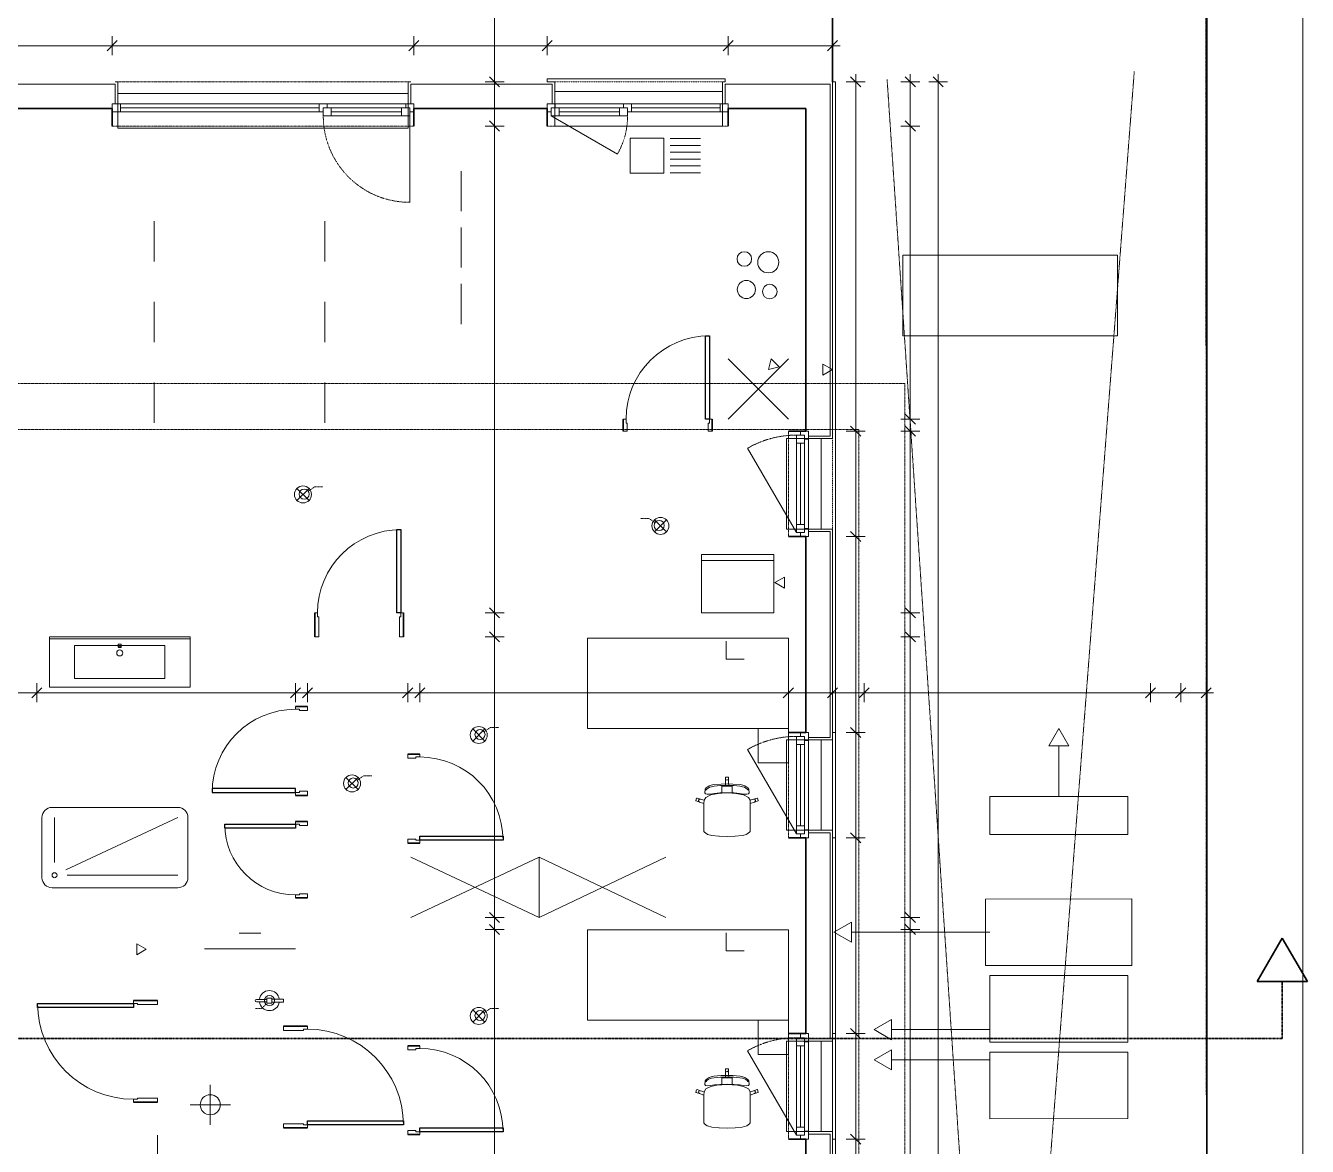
# Model space of a CAD drawing. Header units: metres. Extents: x 217015 to 311256, y -798315 to -742080.
# Drawn here: x 278048 to 290806, y -781427 to -770267 of the extents above; entities that cross this region are included whole.
import ezdxf

# ---------------------------------------------------------------- set-up
doc = ezdxf.new("R2010")
doc.units = ezdxf.units.M
for name, pattern in [('Achse', [0.5, 0.25, -0.25]), ('Axe', [0.5, 0.25, -0.25]), ('pointillés', [0.5, 0.25, -0.25]), ('Points tirets', [0.5, 0.25, -0.25]), ('Tirets', [0.5, 0.25, -0.25]), ('Tirets moyens', [0.8, 0.4, -0.4])]:
    doc.linetypes.add(name, pattern=pattern)
for name, color, linetype in [('0._0. Rez-de-chaussée_1_Ecriture + Annotation', 7, 'Continuous'), ('0._0. Rez-de-chaussée_1_Equip _ incendie', 7, 'Continuous'), ('0._0. Rez-de-chaussée_1_Equip _ mobilier', 7, 'Continuous'), ('0._0. Rez-de-chaussée_1_Equip _ égouttage', 7, 'Continuous'), ('0._0. Rez-de-chaussée_1_Etiquettes', 7, 'Continuous'), ('0._0. Rez-de-chaussée_1_Fenêtres Archicad', 7, 'Continuous'), ('0._0. Rez-de-chaussée_1_Lignes', 7, 'Continuous'), ('0._0. Rez-de-chaussée_1_Ponts et chaussées', 7, 'Continuous'), ('0._0. Rez-de-chaussée_1_Zones', 7, 'Continuous'), ('cotations', 7, 'Continuous'), ('mur porteur', 7, 'Continuous'), ('portes', 7, 'Continuous')]:
    doc.layers.add(name, color=color, linetype=linetype)

msp = doc.modelspace()

# ---------------------------------------------------------------- linework, layer by layer
at = {"layer": '0._0. Rez-de-chaussée_1_Ecriture + Annotation', "color": 251, "linetype": 'Continuous', "lineweight": 18}
for p, q in [((288915, -772552), (286779, -772553)), ((286779, -772553), (286780, -773356)), ((288915, -773355), (288915, -772552)), ((286780, -773356), (288915, -773355))]:
    msp.add_line(p, q, dxfattribs=at)
at = {"layer": '0._0. Rez-de-chaussée_1_Equip _ incendie', "color": 251, "linetype": 'Continuous', "lineweight": 18}
for p, q in [((280449, -779964), (280346, -779964)), ((280346, -779988), (280449, -779988)), ((280499, -779951), (280449, -779951)), ((280449, -779951), (280449, -780001)), ((280499, -780001), (280499, -779951)), ((280614, -779961), (280499, -779961)), ((280499, -779961), (280499, -779991)), ((280499, -779991), (280614, -779991)), ((280614, -779991), (280614, -779961)), ((280449, -780001), (280499, -780001))]:
    msp.add_line(p, q, dxfattribs=at)
for centre, radius, start, end in [((280346, -779976), 12, 90, 270), ((280474, -779976), 100, 8.6269, 173.1079), ((280474, -779976), 100, 186.8921, 351.3731)]:
    msp.add_arc(centre, radius, start, end, dxfattribs=at)
at = {"layer": '0._0. Rez-de-chaussée_1_Equip _ mobilier', "color": 253, "linetype": 'Continuous', "lineweight": 13}
for p, q in [((284065, -771387), (284400, -771387)), ((284065, -771737), (284065, -771387)), ((284400, -771387), (284400, -771737)), ((284465, -771392), (284765, -771392)), ((284465, -771460), (284765, -771460)), ((284465, -771528), (284765, -771528)), ((284465, -771596), (284765, -771596)), ((284465, -771664), (284765, -771664)), ((282384, -772115), (282384, -771715)), ((284400, -771737), (284065, -771737)), ((284465, -771732), (284765, -771732)), ((279328, -772616), (279328, -772216)), ((281028, -772616), (281028, -772216)), ((282384, -772677), (282384, -772277)), ((282384, -773239), (282384, -772839)), ((279328, -773419), (279328, -773019)), ((281028, -773419), (281028, -773019)), ((285640, -773585), (285040, -774185)), ((285640, -774185), (285040, -773585)), ((279328, -774221), (279328, -773821)), ((281028, -774221), (281028, -773821)), ((285497, -775535), (284777, -775535)), ((284777, -775535), (284777, -776115)), ((285497, -775593), (284777, -775593)), ((284777, -775593), (284777, -776115)), ((285497, -776115), (285497, -775535)), ((285497, -776115), (285497, -775593)), ((284777, -776115), (285497, -776115)), ((284777, -776115), (285497, -776115)), ((279685, -776355), (278285, -776355)), ((278285, -776855), (278285, -776355)), ((279685, -776375), (278285, -776375)), ((279685, -776855), (279685, -776355)), ((283640, -777266), (283640, -776366)), ((283640, -776366), (285640, -776366)), ((285020, -776396), (285020, -776576)), ((285640, -776366), (285640, -777266)), ((278535, -776770), (278535, -776440)), ((278535, -776440), (279435, -776440)), ((278971, -776425), (278971, -776440)), ((278998, -776425), (278971, -776425)), ((278998, -776440), (278998, -776425)), ((279435, -776440), (279435, -776770)), ((285200, -776576), (285020, -776576)), ((279435, -776770), (278535, -776770)), ((279685, -776855), (278285, -776855)), ((285640, -777266), (283640, -777266)), ((285340, -777609), (285340, -777266)), ((285340, -777266), (285640, -777266)), ((285640, -777266), (285640, -777609)), ((285640, -777609), (285340, -777609)), ((284899, -777825), (284972, -777819)), ((284972, -777819), (285030, -777816)), ((285013, -777841), (285015, -777791)), ((285015, -777755), (285018, -777752)), ((285015, -777791), (285015, -777755)), ((285015, -777791), (285016, -777786)), ((285016, -777786), (285019, -777781)), ((285018, -777752), (285030, -777752)), ((285019, -777781), (285024, -777778)), ((285024, -777778), (285030, -777776)), ((285042, -777752), (285030, -777752)), ((285035, -777778), (285030, -777776)), ((285087, -777819), (285030, -777816)), ((285040, -777781), (285035, -777778)), ((285044, -777786), (285040, -777781)), ((285045, -777755), (285042, -777752)), ((285045, -777791), (285044, -777786)), ((285045, -777791), (285045, -777755)), ((285047, -777841), (285045, -777791)), ((285160, -777825), (285087, -777819)), ((284801, -777980), (284818, -777952)), ((284808, -777907), (284812, -777871)), ((284815, -777918), (284808, -777907)), ((284815, -777881), (284811, -777884)), ((284812, -777871), (284822, -777858)), ((284821, -777876), (284815, -777881)), ((284832, -777921), (284815, -777918)), ((284818, -777952), (284868, -777928)), ((284830, -777870), (284821, -777876)), ((284822, -777858), (284853, -777838)), ((284842, -777860), (284830, -777870)), ((284861, -777919), (284832, -777921)), ((284855, -777852), (284842, -777860)), ((284853, -777838), (284873, -777830)), ((284875, -777846), (284855, -777852)), ((284906, -777913), (284861, -777919)), ((284868, -777928), (284942, -777912)), ((284873, -777830), (284899, -777825)), ((284901, -777841), (284875, -777846)), ((284931, -777837), (284901, -777841)), ((284957, -777908), (284906, -777913)), ((284964, -777835), (284931, -777837)), ((284942, -777912), (284979, -777910)), ((285030, -777906), (284957, -777908)), ((284997, -777833), (284964, -777835)), ((284979, -777871), (284979, -777841)), ((284979, -777841), (285013, -777841)), ((284979, -777910), (284979, -777871)), ((284979, -777910), (285030, -777907)), ((285030, -777833), (284997, -777833)), ((285013, -777841), (285030, -777841)), ((285030, -777833), (285062, -777833)), ((285047, -777841), (285030, -777841)), ((285030, -777906), (285102, -777908)), ((285080, -777910), (285030, -777907)), ((285080, -777841), (285047, -777841)), ((285062, -777833), (285096, -777835)), ((285080, -777871), (285080, -777841)), ((285080, -777910), (285080, -777871)), ((285117, -777912), (285080, -777910)), ((285096, -777835), (285128, -777837)), ((285102, -777908), (285153, -777913)), ((285192, -777928), (285117, -777912)), ((285128, -777837), (285158, -777841)), ((285153, -777913), (285198, -777919)), ((285158, -777841), (285184, -777846)), ((285186, -777830), (285160, -777825)), ((285184, -777846), (285205, -777852)), ((285206, -777838), (285186, -777830)), ((285242, -777952), (285192, -777928)), ((285198, -777919), (285227, -777921)), ((285205, -777852), (285218, -777860)), ((285237, -777858), (285206, -777838)), ((285218, -777860), (285229, -777870)), ((285227, -777921), (285244, -777918)), ((285229, -777870), (285238, -777876)), ((285248, -777871), (285237, -777858)), ((285238, -777876), (285245, -777881)), ((285259, -777980), (285242, -777952)), ((285244, -777918), (285251, -777907)), ((285245, -777881), (285248, -777884)), ((285251, -777907), (285248, -777871)), ((278311, -778052), (279564, -778052)), ((284720, -777983), (284727, -777961)), ((284722, -777987), (284720, -777983)), ((284757, -777999), (284722, -777987)), ((284727, -777961), (284731, -777959)), ((284731, -777959), (284766, -777970)), ((284747, -777980), (284750, -777975)), ((284747, -777986), (284747, -777980)), ((284748, -777991), (284747, -777986)), ((284752, -777996), (284748, -777991)), ((284750, -777975), (284755, -777971)), ((284757, -777999), (284752, -777996)), ((284755, -777971), (284761, -777969)), ((284800, -778014), (284757, -777999)), ((284761, -777969), (284766, -777970)), ((284766, -777970), (284801, -777980)), ((284800, -777980), (284801, -777980)), ((284801, -777980), (284800, -778014)), ((284800, -778223), (284800, -778014)), ((285293, -777970), (285259, -777980)), ((285259, -777980), (285259, -777980)), ((285259, -777980), (285259, -778014)), ((285259, -778014), (285302, -777999)), ((285259, -778223), (285259, -778014)), ((285328, -777959), (285293, -777970)), ((285299, -777969), (285293, -777970)), ((285305, -777971), (285299, -777969)), ((285302, -777999), (285338, -777987)), ((285302, -777999), (285308, -777996)), ((285309, -777975), (285305, -777971)), ((285308, -777996), (285311, -777991)), ((285312, -777980), (285309, -777975)), ((285311, -777991), (285313, -777986)), ((285313, -777986), (285312, -777980)), ((285332, -777961), (285328, -777959)), ((285340, -777983), (285332, -777961)), ((285338, -777987), (285340, -777983)), ((278211, -778752), (278211, -778152)), ((278336, -778602), (278336, -778152)), ((278450, -778675), (279564, -778152)), ((279664, -778152), (279664, -778752)), ((284800, -778259), (284800, -778223)), ((284800, -778291), (284800, -778259)), ((284805, -778299), (284800, -778291)), ((284832, -778320), (284805, -778299)), ((284834, -778321), (284832, -778320)), ((284880, -778332), (284834, -778321)), ((284949, -778339), (284880, -778332)), ((285111, -778339), (285180, -778332)), ((285180, -778332), (285226, -778321)), ((285226, -778321), (285228, -778320)), ((285228, -778320), (285254, -778299)), ((285254, -778299), (285259, -778291)), ((285259, -778259), (285259, -778223)), ((285259, -778291), (285259, -778259)), ((284950, -778339), (284949, -778339)), ((285030, -778342), (284950, -778339)), ((285030, -778342), (285110, -778339)), ((285110, -778339), (285111, -778339)), ((281881, -779147), (283160, -778547)), ((281881, -778547), (283160, -779147)), ((283160, -779147), (283160, -778547)), ((283160, -779147), (284420, -778547)), ((283160, -778547), (284420, -779147)), ((278461, -778727), (279564, -778727)), ((279564, -778852), (278311, -778852)), ((280282, -779305), (280173, -779305)), ((280391, -779305), (280282, -779305)), ((283640, -780170), (283640, -779270)), ((283640, -779270), (285640, -779270)), ((285020, -779300), (285020, -779480)), ((285640, -779270), (285640, -780170)), ((285200, -779480), (285020, -779480)), ((285640, -780170), (283640, -780170)), ((285340, -780512), (285340, -780170)), ((285340, -780170), (285640, -780170)), ((285640, -780170), (285640, -780512)), ((285640, -780512), (285340, -780512)), ((284822, -780761), (284853, -780741)), ((284855, -780756), (284842, -780763)), ((284853, -780741), (284873, -780734)), ((284875, -780749), (284855, -780756)), ((284873, -780734), (284899, -780729)), ((284901, -780744), (284875, -780749)), ((284899, -780729), (284972, -780722)), ((284931, -780741), (284901, -780744)), ((284964, -780738), (284931, -780741)), ((284997, -780737), (284964, -780738)), ((284972, -780722), (285030, -780720)), ((284979, -780775), (284979, -780745)), ((284979, -780745), (285013, -780745)), ((285030, -780736), (284997, -780737)), ((285013, -780745), (285015, -780695)), ((285013, -780745), (285030, -780745)), ((285015, -780658), (285018, -780655)), ((285015, -780695), (285015, -780658)), ((285015, -780695), (285016, -780689)), ((285016, -780689), (285019, -780684)), ((285018, -780655), (285030, -780655)), ((285019, -780684), (285024, -780681)), ((285024, -780681), (285030, -780680)), ((285042, -780655), (285030, -780655)), ((285035, -780681), (285030, -780680)), ((285087, -780722), (285030, -780720)), ((285030, -780736), (285062, -780737)), ((285047, -780745), (285030, -780745)), ((285040, -780684), (285035, -780681)), ((285044, -780689), (285040, -780684)), ((285045, -780658), (285042, -780655)), ((285045, -780695), (285044, -780689)), ((285045, -780695), (285045, -780658)), ((285047, -780745), (285045, -780695)), ((285080, -780745), (285047, -780745)), ((285062, -780737), (285096, -780738)), ((285080, -780775), (285080, -780745)), ((285160, -780729), (285087, -780722)), ((285096, -780738), (285128, -780741)), ((285128, -780741), (285158, -780744)), ((285158, -780744), (285184, -780749)), ((285186, -780734), (285160, -780729)), ((285184, -780749), (285205, -780756)), ((285206, -780741), (285186, -780734)), ((285205, -780756), (285218, -780763)), ((285237, -780761), (285206, -780741)), ((284720, -780887), (284727, -780864)), ((284727, -780864), (284731, -780862)), ((284731, -780862), (284766, -780873)), ((284747, -780883), (284750, -780878)), ((284747, -780889), (284747, -780883)), ((284750, -780878), (284755, -780874)), ((284755, -780874), (284761, -780873)), ((284761, -780873), (284766, -780873)), ((284766, -780873), (284801, -780883)), ((284800, -780883), (284801, -780883)), ((284801, -780883), (284800, -780918)), ((284801, -780883), (284818, -780855)), ((284808, -780810), (284812, -780774)), ((284815, -780822), (284808, -780810)), ((284815, -780785), (284811, -780787)), ((284812, -780774), (284822, -780761)), ((284821, -780780), (284815, -780785)), ((284832, -780825), (284815, -780822)), ((284818, -780855), (284868, -780832)), ((284830, -780773), (284821, -780780)), ((284842, -780763), (284830, -780773)), ((284861, -780822), (284832, -780825)), ((284906, -780816), (284861, -780822)), ((284868, -780832), (284942, -780816)), ((284957, -780812), (284906, -780816)), ((284942, -780816), (284979, -780813)), ((285030, -780809), (284957, -780812)), ((284979, -780813), (284979, -780775)), ((284979, -780813), (285030, -780810)), ((285030, -780809), (285102, -780812)), ((285080, -780813), (285030, -780810)), ((285080, -780813), (285080, -780775)), ((285117, -780816), (285080, -780813)), ((285102, -780812), (285153, -780816)), ((285192, -780832), (285117, -780816)), ((285153, -780816), (285198, -780822)), ((285242, -780855), (285192, -780832)), ((285198, -780822), (285227, -780825)), ((285218, -780763), (285229, -780773)), ((285227, -780825), (285244, -780822)), ((285229, -780773), (285238, -780780)), ((285248, -780774), (285237, -780761)), ((285238, -780780), (285245, -780785)), ((285259, -780883), (285242, -780855)), ((285244, -780822), (285251, -780810)), ((285245, -780785), (285248, -780787)), ((285251, -780810), (285248, -780774)), ((285293, -780873), (285259, -780883)), ((285259, -780883), (285259, -780883)), ((285259, -780883), (285259, -780918)), ((285328, -780862), (285293, -780873)), ((285299, -780873), (285293, -780873)), ((285305, -780874), (285299, -780873)), ((285309, -780878), (285305, -780874)), ((285312, -780883), (285309, -780878)), ((285313, -780889), (285312, -780883)), ((285332, -780864), (285328, -780862)), ((285340, -780887), (285332, -780864)), ((284722, -780891), (284720, -780887)), ((284757, -780902), (284722, -780891)), ((284748, -780894), (284747, -780889)), ((284752, -780899), (284748, -780894)), ((284757, -780902), (284752, -780899)), ((284800, -780918), (284757, -780902)), ((284800, -781127), (284800, -780918)), ((285259, -780918), (285302, -780902)), ((285259, -781127), (285259, -780918)), ((285302, -780902), (285338, -780891)), ((285302, -780902), (285308, -780899)), ((285308, -780899), (285311, -780894)), ((285311, -780894), (285313, -780889)), ((285338, -780891), (285340, -780887)), ((284800, -781163), (284800, -781127)), ((285259, -781163), (285259, -781127)), ((284800, -781194), (284800, -781163)), ((284805, -781202), (284800, -781194)), ((284832, -781224), (284805, -781202)), ((284834, -781224), (284832, -781224)), ((284880, -781235), (284834, -781224)), ((284949, -781242), (284880, -781235)), ((284950, -781242), (284949, -781242)), ((285030, -781245), (284950, -781242)), ((285030, -781245), (285110, -781242)), ((285110, -781242), (285111, -781242)), ((285111, -781242), (285180, -781235)), ((285180, -781235), (285226, -781224)), ((285226, -781224), (285228, -781224)), ((285228, -781224), (285254, -781202)), ((285254, -781202), (285259, -781194)), ((285259, -781194), (285259, -781163))]:
    msp.add_line(p, q, dxfattribs=at)
for centre, radius in [((285202, -772591), 72.5), ((285440, -772624), 105), ((285222, -772895), 90), ((285455, -772916), 72.5), ((278985, -776514), 30), ((278336, -778727), 25)]:
    msp.add_circle(centre, radius, dxfattribs=at)
for centre, radius, start, end in [((278985, -776440), 21.1, 212.771, 327.229), ((278985, -776440), 13.6, 180, 360), ((278311, -778152), 100, 90, 180), ((279564, -778152), 100, 360, 90), ((278311, -778752), 100, 180, 270), ((279564, -778752), 100, 270, 360)]:
    msp.add_arc(centre, radius, start, end, dxfattribs=at)
at = {"layer": '0._0. Rez-de-chaussée_1_Equip _ égouttage', "color": 7, "linetype": 'pointillés', "lineweight": 18}
msp.add_line((289806, -793778), (289783, -742080), dxfattribs=at)
msp.add_line((289806, -793778), (289783, -742080), dxfattribs=at)
msp.add_line((289806, -793778), (289783, -742080), dxfattribs=at)
at = {"layer": '0._0. Rez-de-chaussée_1_Equip _ égouttage', "color": 8, "linetype": 'Tirets', "lineweight": 18}
for p, q in [((286623, -770805), (287768, -787781)), ((287768, -787781), (289083, -770725))]:
    msp.add_line(p, q, dxfattribs=at)
at = {"layer": '0._0. Rez-de-chaussée_1_Equip _ égouttage', "color": 251, "linetype": 'Continuous', "lineweight": 18}
for p, q in [((285441, -773692), (285469, -773586)), ((285469, -773586), (285547, -773664)), ((285441, -773692), (285547, -773664)), ((285507, -775813), (285603, -775758)), ((285603, -775758), (285603, -775868)), ((285507, -775813), (285603, -775868))]:
    msp.add_line(p, q, dxfattribs=at)
at = {"layer": '0._0. Rez-de-chaussée_1_Equip _ égouttage', "color": 250, "linetype": 'Continuous', "lineweight": 18}
for p, q in [((285984, -773747), (285984, -773637)), ((286080, -773692), (285984, -773637)), ((286080, -773692), (285984, -773747)), ((279154, -779519), (279154, -779409)), ((279249, -779464), (279154, -779409)), ((279249, -779464), (279154, -779519))]:
    msp.add_line(p, q, dxfattribs=at)
at = {"layer": '0._0. Rez-de-chaussée_1_Equip _ égouttage', "color": 250, "linetype": 'pointillés', "lineweight": 18}
for p, q in [((261861, -773830), (286800, -773830)), ((286800, -773830), (286800, -785830)), ((262321, -774290), (286340, -774290)), ((262321, -774290), (286340, -774290)), ((286340, -774290), (286340, -785365)), ((286340, -774290), (286340, -785365))]:
    msp.add_line(p, q, dxfattribs=at)
at = {"layer": '0._0. Rez-de-chaussée_1_Etiquettes', "color": 253, "linetype": 'Achse', "lineweight": 13}
for p, q in [((280862, -774904), (280923, -774861)), ((280923, -774861), (281008, -774861)), ((284252, -775174), (284168, -775174)), ((284313, -775217), (284252, -775174)), ((282612, -777299), (282673, -777256)), ((282673, -777256), (282758, -777256)), ((281350, -777781), (281411, -777738)), ((281411, -777738), (281496, -777738)), ((280399, -780053), (280335, -780053)), ((280441, -780012), (280399, -780053)), ((282612, -780097), (282673, -780054)), ((282673, -780054), (282758, -780054))]:
    msp.add_line(p, q, dxfattribs=at)
at = {"layer": '0._0. Rez-de-chaussée_1_Etiquettes', "color": 7, "linetype": 'Continuous', "lineweight": 18}
for centre in [(280821, -774932), (284354, -775245), (282571, -777327), (281309, -777809), (280476, -779976), (282571, -780125)]:
    msp.add_circle(centre, 50, dxfattribs=at)
at = {"layer": '0._0. Rez-de-chaussée_1_Fenêtres Archicad', "color": 253, "linetype": 'Continuous', "lineweight": 13}
for p, q in [((283240, -770827), (283240, -770797)), ((283240, -770797), (285010, -770797)), ((285010, -770797), (285010, -770827)), ((283315, -770922), (284985, -770922)), ((283315, -771267), (283315, -770922)), ((284985, -770922), (284985, -771267)), ((286080, -770827), (286110, -770827)), ((286110, -770827), (286110, -785835)), ((281856, -770942), (278966, -770942)), ((278966, -770942), (278966, -771287)), ((278991, -771047), (280971, -771047)), ((281051, -771047), (281831, -771047)), ((281856, -771287), (281856, -770942)), ((284000, -771047), (283320, -771047)), ((284960, -771047), (284080, -771047)), ((280971, -771087), (278991, -771087)), ((280971, -771127), (278991, -771127)), ((281791, -771167), (281091, -771167)), ((281871, -771167), (281871, -772027)), ((283280, -771167), (283938, -771547)), ((283360, -771167), (283960, -771167)), ((284080, -771087), (284960, -771087)), ((284080, -771127), (284960, -771127)), ((278966, -771287), (281856, -771287)), ((284985, -771267), (283315, -771267)), ((285620, -775280), (285620, -774380)), ((285620, -774380), (285965, -774380)), ((285965, -774380), (285965, -775280)), ((285720, -775315), (285235, -774475)), ((285720, -774425), (285720, -775235)), ((285840, -775275), (285840, -774385)), ((285965, -775280), (285620, -775280)), ((286080, -777305), (286110, -777305)), ((286110, -777305), (286110, -778355)), ((285620, -778280), (285620, -777380)), ((285620, -777380), (285965, -777380)), ((285720, -777425), (285720, -778235)), ((285840, -778275), (285840, -777385)), ((285965, -777380), (285965, -778280)), ((285720, -778315), (285235, -777475)), ((285965, -778280), (285620, -778280)), ((286110, -778355), (286080, -778355)), ((286080, -780305), (286110, -780305)), ((286110, -780305), (286110, -781355)), ((285720, -781315), (285235, -780475)), ((285620, -781280), (285620, -780380)), ((285620, -780380), (285965, -780380)), ((285720, -780425), (285720, -781235)), ((285840, -781275), (285840, -780385)), ((285965, -780380), (285965, -781280)), ((285965, -781280), (285620, -781280)), ((286110, -781355), (286080, -781355))]:
    msp.add_line(p, q, dxfattribs=at)
at = {"layer": '0._0. Rez-de-chaussée_1_Fenêtres Archicad', "color": 8, "linetype": 'Continuous', "lineweight": 18}
for p, q in [((278941, -770827), (278966, -770827)), ((278966, -771047), (278966, -770827)), ((281881, -770827), (281856, -770827)), ((281856, -771047), (281856, -770827)), ((283290, -770827), (283240, -770827)), ((283290, -770827), (283315, -770827)), ((283315, -771047), (283315, -770827)), ((285010, -770827), (284985, -770827)), ((284985, -771047), (284985, -770827)), ((286080, -774355), (286080, -770827)), ((278911, -771047), (278991, -771047)), ((278911, -771047), (278911, -771092)), ((278911, -771047), (278911, -771092)), ((278941, -771047), (278911, -771047)), ((278941, -771047), (278911, -771047)), ((278991, -771047), (278991, -771127)), ((280971, -771127), (280971, -771047)), ((280971, -771047), (281011, -771047)), ((281011, -771047), (281051, -771047)), ((281051, -771047), (281051, -771087)), ((281831, -771087), (281831, -771047)), ((281831, -771047), (281911, -771047)), ((281881, -771047), (281911, -771047)), ((281881, -771047), (281911, -771047)), ((281911, -771047), (281911, -771092)), ((281911, -771047), (281911, -771092)), ((283320, -771047), (283240, -771047)), ((283240, -771047), (283240, -771092)), ((283240, -771047), (283240, -771092)), ((283290, -771047), (283240, -771047)), ((283290, -771047), (283240, -771047)), ((283320, -771087), (283320, -771047)), ((284040, -771047), (284000, -771047)), ((284000, -771047), (284000, -771087)), ((284080, -771047), (284040, -771047)), ((284080, -771127), (284080, -771047)), ((285040, -771047), (284960, -771047)), ((284960, -771047), (284960, -771127)), ((285010, -771047), (285040, -771047)), ((285010, -771047), (285040, -771047)), ((285040, -771047), (285040, -771092)), ((285040, -771047), (285040, -771092)), ((278991, -771127), (278911, -771127)), ((281011, -771127), (280971, -771127)), ((281051, -771087), (281011, -771087)), ((281011, -771087), (281011, -771127)), ((281011, -771087), (281091, -771087)), ((281011, -771167), (281011, -771087)), ((281091, -771167), (281011, -771167)), ((281091, -771087), (281091, -771167)), ((281091, -771087), (281791, -771087)), ((281791, -771127), (281091, -771127)), ((281791, -771167), (281091, -771167)), ((281791, -771167), (281791, -771087)), ((281791, -771087), (281871, -771087)), ((281871, -771167), (281791, -771167)), ((281871, -771087), (281831, -771087)), ((281871, -771127), (281871, -771087)), ((281871, -771087), (281871, -771167)), ((281911, -771127), (281871, -771127)), ((283240, -771127), (283280, -771127)), ((283280, -771127), (283280, -771087)), ((283280, -771087), (283320, -771087)), ((283360, -771087), (283280, -771087)), ((283280, -771087), (283280, -771167)), ((283280, -771167), (283360, -771167)), ((283360, -771167), (283360, -771087)), ((283960, -771087), (283360, -771087)), ((283360, -771127), (283960, -771127)), ((283360, -771167), (283960, -771167)), ((284040, -771087), (283960, -771087)), ((283960, -771087), (283960, -771167)), ((283960, -771167), (284040, -771167)), ((284000, -771087), (284040, -771087)), ((284040, -771087), (284040, -771127)), ((284040, -771167), (284040, -771087)), ((284040, -771127), (284080, -771127)), ((284960, -771127), (285040, -771127)), ((285720, -774345), (285720, -774425)), ((285800, -774345), (285720, -774345)), ((285760, -774305), (285760, -774345)), ((285760, -774345), (285800, -774345)), ((285800, -774345), (285800, -774385)), ((285800, -774425), (285800, -774345)), ((285840, -774305), (285815, -774305)), ((285840, -774305), (285815, -774305)), ((285840, -774385), (285840, -774305)), ((285840, -774355), (285840, -774305)), ((285840, -774355), (285840, -774305)), ((285840, -774380), (286080, -774380)), ((286080, -774355), (286080, -774380)), ((285720, -774425), (285800, -774425)), ((285720, -774425), (285720, -775235)), ((285760, -774425), (285760, -775235)), ((285800, -774385), (285840, -774385)), ((285800, -775235), (285800, -774425)), ((285800, -775235), (285720, -775235)), ((285720, -775235), (285720, -775315)), ((285800, -775315), (285800, -775235)), ((285720, -775315), (285800, -775315)), ((285800, -775315), (285760, -775315)), ((285760, -775315), (285760, -775355)), ((285840, -775275), (285800, -775275)), ((285800, -775275), (285800, -775315)), ((285840, -775355), (285815, -775355)), ((285840, -775355), (285815, -775355)), ((285840, -775355), (285840, -775275)), ((285840, -775280), (286080, -775280)), ((285840, -775305), (285840, -775355)), ((285840, -775305), (285840, -775355)), ((286080, -775305), (286080, -775280)), ((286080, -775305), (286080, -785835)), ((285760, -777305), (285760, -777345)), ((285840, -777305), (285815, -777305)), ((285840, -777305), (285815, -777305)), ((285840, -777385), (285840, -777305)), ((285840, -777355), (285840, -777305)), ((285840, -777355), (285840, -777305)), ((286080, -777355), (286080, -777305)), ((285720, -777345), (285720, -777425)), ((285800, -777345), (285720, -777345)), ((285720, -777425), (285800, -777425)), ((285720, -777425), (285720, -778235)), ((285760, -777345), (285800, -777345)), ((285760, -777425), (285760, -778235)), ((285800, -777345), (285800, -777385)), ((285800, -777425), (285800, -777345)), ((285800, -777385), (285840, -777385)), ((285800, -778235), (285800, -777425)), ((285840, -777380), (286080, -777380)), ((286080, -777355), (286080, -777380)), ((285800, -778235), (285720, -778235)), ((285720, -778235), (285720, -778315)), ((285720, -778315), (285800, -778315)), ((285800, -778315), (285760, -778315)), ((285760, -778315), (285760, -778355)), ((285800, -778315), (285800, -778235)), ((285840, -778275), (285800, -778275)), ((285800, -778275), (285800, -778315)), ((285840, -778355), (285840, -778275)), ((285840, -778280), (286080, -778280)), ((285840, -778305), (285840, -778355)), ((285840, -778305), (285840, -778355)), ((286080, -778305), (286080, -778280)), ((286080, -778305), (286080, -778355)), ((285840, -778355), (285815, -778355)), ((285840, -778355), (285815, -778355)), ((285720, -780345), (285720, -780425)), ((285800, -780345), (285720, -780345)), ((285760, -780305), (285760, -780345)), ((285760, -780345), (285800, -780345)), ((285800, -780345), (285800, -780385)), ((285800, -780425), (285800, -780345)), ((285840, -780305), (285815, -780305)), ((285840, -780305), (285815, -780305)), ((285840, -780385), (285840, -780305)), ((285840, -780355), (285840, -780305)), ((285840, -780355), (285840, -780305)), ((286080, -780355), (286080, -780305)), ((286080, -780355), (286080, -780380)), ((285720, -780425), (285800, -780425)), ((285720, -780425), (285720, -781235)), ((285760, -780425), (285760, -781235)), ((285800, -780385), (285840, -780385)), ((285800, -781235), (285800, -780425)), ((285840, -780380), (286080, -780380)), ((285800, -781235), (285720, -781235)), ((285720, -781235), (285720, -781315)), ((285800, -781315), (285800, -781235)), ((285720, -781315), (285800, -781315)), ((285800, -781315), (285760, -781315)), ((285760, -781315), (285760, -781355)), ((285840, -781275), (285800, -781275)), ((285800, -781275), (285800, -781315)), ((285840, -781355), (285815, -781355)), ((285840, -781355), (285815, -781355)), ((285840, -781355), (285840, -781275)), ((285840, -781280), (286080, -781280)), ((285840, -781305), (285840, -781355)), ((285840, -781305), (285840, -781355)), ((286080, -781305), (286080, -781280)), ((286080, -781305), (286080, -781355))]:
    msp.add_line(p, q, dxfattribs=at)
at = {"layer": '0._0. Rez-de-chaussée_1_Fenêtres Archicad', "color": 8, "linetype": 'Points tirets', "lineweight": 18}
for p, q in [((281856, -770827), (278966, -770827)), ((281911, -771267), (278911, -771267)), ((283240, -771267), (285040, -771267)), ((285640, -774305), (285640, -775355)), ((285640, -777305), (285640, -778355)), ((285640, -780305), (285640, -781355))]:
    msp.add_line(p, q, dxfattribs=at)
at = {"layer": '0._0. Rez-de-chaussée_1_Fenêtres Archicad', "color": 8, "linetype": 'Tirets moyens', "lineweight": 18}
for p, q in [((283315, -770827), (284985, -770827)), ((286080, -774380), (286080, -775280)), ((286080, -777380), (286080, -778280)), ((286080, -780380), (286080, -781280))]:
    msp.add_line(p, q, dxfattribs=at)
at = {"layer": '0._0. Rez-de-chaussée_1_Fenêtres Archicad', "color": 7, "linetype": 'Continuous', "lineweight": 35}
for p, q in [((278911, -771092), (278911, -771127)), ((278911, -771092), (278911, -771127)), ((278911, -771127), (278911, -771267)), ((281911, -771092), (281911, -771127)), ((281911, -771092), (281911, -771127)), ((281911, -771127), (281911, -771267)), ((283240, -771092), (283240, -771127)), ((283240, -771092), (283240, -771127)), ((283240, -771127), (283240, -771267)), ((285040, -771092), (285040, -771127)), ((285040, -771092), (285040, -771127)), ((285040, -771127), (285040, -771267)), ((285760, -774305), (285640, -774305)), ((285815, -774305), (285760, -774305)), ((285815, -774305), (285760, -774305)), ((285760, -775355), (285640, -775355)), ((285815, -775355), (285760, -775355)), ((285815, -775355), (285760, -775355)), ((285760, -777305), (285640, -777305)), ((285815, -777305), (285760, -777305)), ((285815, -777305), (285760, -777305)), ((285760, -778355), (285640, -778355)), ((285815, -778355), (285760, -778355)), ((285815, -778355), (285760, -778355)), ((285760, -780305), (285640, -780305)), ((285815, -780305), (285760, -780305)), ((285815, -780305), (285760, -780305)), ((285760, -781355), (285640, -781355)), ((285815, -781355), (285760, -781355)), ((285815, -781355), (285760, -781355))]:
    msp.add_line(p, q, dxfattribs=at)
at = {"layer": '0._0. Rez-de-chaussée_1_Fenêtres Archicad', "color": 253, "linetype": 'Points tirets', "lineweight": 13}
for centre, radius, start, end in [((281871, -771167), 860, 180, 270), ((283280, -771167), 760, 330, 360), ((285720, -775315), 970, 90, 120), ((285720, -778315), 970, 90, 120), ((285720, -781315), 970, 90, 120)]:
    msp.add_arc(centre, radius, start, end, dxfattribs=at)
at = {"layer": '0._0. Rez-de-chaussée_1_Lignes', "color": 7, "linetype": 'Continuous', "lineweight": 18}
for p, q in [((280869, -774876), (280749, -774996)), ((280749, -774876), (280869, -774996)), ((284307, -775189), (284426, -775309)), ((284426, -775189), (284307, -775309)), ((282619, -777271), (282499, -777391)), ((282499, -777271), (282619, -777391)), ((281357, -777754), (281237, -777873)), ((281237, -777754), (281357, -777873)), ((282619, -780069), (282499, -780189)), ((282499, -780069), (282619, -780189))]:
    msp.add_line(p, q, dxfattribs=at)
at = {"layer": '0._0. Rez-de-chaussée_1_Lignes', "color": 7, "linetype": 'Continuous', "lineweight": 35}
for p, q in [((290556, -779354), (290306, -779787)), ((290556, -779354), (290806, -779787)), ((290806, -779787), (290306, -779787))]:
    msp.add_line(p, q, dxfattribs=at)
at = {"layer": '0._0. Rez-de-chaussée_1_Lignes', "color": 253, "linetype": 'Continuous', "lineweight": 13}
msp.add_line((280734, -779459), (279830, -779459), dxfattribs=at)
at = {"layer": '0._0. Rez-de-chaussée_1_Lignes', "color": 7, "linetype": 'Axe', "lineweight": 35}
for p, q in [((290556, -779787), (290556, -780354)), ((290556, -780354), (260056, -780354))]:
    msp.add_line(p, q, dxfattribs=at)
at = {"layer": '0._0. Rez-de-chaussée_1_Lignes', "color": 7, "linetype": 'Continuous', "lineweight": 18}
for centre in [(280809, -774936), (284367, -775249), (282559, -777331), (281297, -777813), (282559, -780129)]:
    msp.add_circle(centre, 84.6, dxfattribs=at)
at = {"layer": '0._0. Rez-de-chaussée_1_Ponts et chaussées', "color": 251, "linetype": 'Continuous', "lineweight": 18}
for p, q in [((288331, -777265), (288231, -777438)), ((288331, -777265), (288431, -777438)), ((288431, -777438), (288231, -777438)), ((288331, -777438), (288331, -777943)), ((289018, -777943), (287644, -777943)), ((287644, -777943), (287645, -778323)), ((289018, -778322), (289018, -777943)), ((287645, -778323), (289018, -778322)), ((289060, -778964), (287602, -778965)), ((287602, -778965), (287603, -779627)), ((289060, -779626), (289060, -778964)), ((286094, -779295), (286267, -779195)), ((286267, -779195), (286267, -779395)), ((286094, -779295), (286267, -779395)), ((286267, -779295), (287644, -779295)), ((287603, -779627), (289060, -779626)), ((289018, -779726), (287645, -779727)), ((287645, -779727), (287645, -780389)), ((289018, -780389), (289018, -779726)), ((286494, -780265), (286668, -780165)), ((286668, -780165), (286668, -780365)), ((286494, -780265), (286668, -780365)), ((286668, -780265), (287645, -780265)), ((286494, -780565), (286668, -780465)), ((286668, -780465), (286668, -780665)), ((289018, -780489), (287644, -780489)), ((287644, -780489), (287645, -781152)), ((287645, -780389), (289018, -780389)), ((289019, -781151), (289018, -780489)), ((286494, -780565), (286668, -780665)), ((286668, -780565), (287645, -780565)), ((287645, -781152), (289019, -781151))]:
    msp.add_line(p, q, dxfattribs=at)
at = {"layer": '0._0. Rez-de-chaussée_1_Zones', "color": 7, "linetype": 'Tirets', "lineweight": 35}
msp.add_line((289806, -793824), (289806, -742080), dxfattribs=at)
at = {"layer": '0._0. Rez-de-chaussée_1_Zones', "color": 7, "linetype": 'Continuous', "lineweight": 35}
for p, q in [((289806, -793824), (289806, -742080)), ((286080, -770827), (286080, -764804))]:
    msp.add_line(p, q, dxfattribs=at)
at = {"layer": '0._0. Rez-de-chaussée_1_Zones', "color": 8, "linetype": 'Continuous', "lineweight": 18}
msp.add_line((279361, -781316), (279361, -787262), dxfattribs=at)
at = {"layer": 'cotations', "color": 251, "linetype": 'Continuous', "lineweight": 18}
for p, q in [((290760, -793778), (290760, -742080)), ((282716, -770827), (282716, -767832)), ((278961, -770417), (278861, -770517)), ((278911, -770561), (278911, -770374)), ((281961, -770417), (281861, -770517)), ((281911, -770561), (281911, -770374)), ((283290, -770417), (283190, -770517)), ((283240, -770561), (283240, -770374)), ((285090, -770417), (284990, -770517)), ((285040, -770561), (285040, -770374)), ((286030, -770517), (286130, -770417)), ((286080, -770561), (286080, -770374)), ((277711, -770467), (278911, -770467)), ((278911, -770467), (281911, -770467)), ((281911, -770467), (283240, -770467)), ((283240, -770467), (285040, -770467)), ((285040, -770467), (286080, -770467)), ((286080, -770467), (286155, -770467)), ((282666, -770777), (282766, -770877)), ((286360, -770877), (286260, -770777)), ((286310, -770827), (286310, -770752)), ((286904, -770877), (286804, -770777)), ((286854, -770827), (286854, -770752)), ((287182, -770877), (287082, -770777)), ((287132, -770827), (287132, -770752)), ((282810, -770827), (282622, -770827)), ((282716, -771267), (282716, -770827)), ((286403, -770827), (286216, -770827)), ((286310, -774305), (286310, -770827)), ((286948, -770827), (286761, -770827)), ((286854, -771267), (286854, -770827)), ((287225, -770827), (287038, -770827)), ((287132, -785830), (287132, -770827)), ((282810, -771267), (282622, -771267)), ((282666, -771217), (282766, -771317)), ((282716, -776115), (282716, -771267)), ((286948, -771267), (286761, -771267)), ((286804, -771217), (286904, -771317)), ((286854, -774185), (286854, -771267)), ((286948, -774185), (286761, -774185)), ((286804, -774135), (286904, -774235)), ((286854, -774305), (286854, -774185)), ((286403, -774305), (286216, -774305)), ((286260, -774255), (286360, -774355)), ((286310, -775355), (286310, -774305)), ((286948, -774305), (286761, -774305)), ((286804, -774255), (286904, -774355)), ((286854, -776115), (286854, -774305)), ((286403, -775355), (286216, -775355)), ((286260, -775305), (286360, -775405)), ((286310, -777305), (286310, -775355)), ((282810, -776115), (282622, -776115)), ((282666, -776065), (282766, -776165)), ((282716, -776355), (282716, -776115)), ((286948, -776115), (286761, -776115)), ((286804, -776065), (286904, -776165)), ((286854, -776355), (286854, -776115)), ((282810, -776355), (282622, -776355)), ((282666, -776305), (282766, -776405)), ((282716, -779147), (282716, -776355)), ((286948, -776355), (286761, -776355)), ((286804, -776305), (286904, -776405)), ((286854, -779147), (286854, -776355)), ((277921, -776910), (278161, -776910)), ((278211, -776860), (278111, -776960)), ((278161, -777004), (278161, -776816)), ((278161, -776910), (280734, -776910)), ((280784, -776860), (280684, -776960)), ((280734, -777004), (280734, -776816)), ((280734, -776910), (280854, -776910)), ((280904, -776860), (280804, -776960)), ((280854, -777004), (280854, -776816)), ((280854, -776910), (281851, -776910)), ((281901, -776860), (281801, -776960)), ((281851, -777004), (281851, -776816)), ((281851, -776910), (281971, -776910)), ((282021, -776860), (281921, -776960)), ((281971, -777004), (281971, -776816)), ((281971, -776910), (285640, -776910)), ((285690, -776860), (285590, -776960)), ((285640, -777004), (285640, -776816)), ((285640, -776910), (286080, -776910)), ((286130, -776860), (286030, -776960)), ((286080, -777004), (286080, -776816)), ((286080, -776910), (286396, -776910)), ((286446, -776860), (286346, -776960)), ((286396, -777004), (286396, -776816)), ((286396, -776910), (289245, -776910)), ((289295, -776860), (289195, -776960)), ((289245, -777004), (289245, -776816)), ((289245, -776910), (289545, -776910)), ((289595, -776860), (289495, -776960)), ((289545, -777004), (289545, -776816)), ((289545, -776910), (289798, -776910)), ((289748, -776960), (289848, -776860)), ((289798, -777004), (289798, -776816)), ((289798, -776910), (289873, -776910)), ((286403, -777305), (286216, -777305)), ((286260, -777255), (286360, -777355)), ((286310, -778355), (286310, -777305)), ((286260, -778305), (286360, -778405)), ((286403, -778355), (286216, -778355)), ((286310, -780305), (286310, -778355)), ((282666, -779097), (282766, -779197)), ((286804, -779097), (286904, -779197)), ((282810, -779147), (282622, -779147)), ((282666, -779217), (282766, -779317)), ((282716, -779267), (282716, -779147)), ((286948, -779147), (286761, -779147)), ((286804, -779217), (286904, -779317)), ((286854, -779267), (286854, -779147)), ((282810, -779267), (282622, -779267)), ((282716, -782050), (282716, -779267)), ((286948, -779267), (286761, -779267)), ((286854, -782050), (286854, -779267)), ((286403, -780305), (286216, -780305)), ((286260, -780255), (286360, -780355)), ((286310, -781355), (286310, -780305)), ((286403, -781355), (286216, -781355)), ((286260, -781305), (286360, -781405)), ((286310, -785845), (286310, -781355))]:
    msp.add_line(p, q, dxfattribs=at)
at = {"layer": 'cotations', "color": 7, "linetype": 'Continuous', "lineweight": 18}
for p, q in [((279886, -781213), (279886, -780813)), ((279686, -781013), (280086, -781013))]:
    msp.add_line(p, q, dxfattribs=at)
msp.add_circle((279886, -781013), 100, dxfattribs=at)
at = {"layer": 'mur porteur', "color": 8, "linetype": 'Continuous', "lineweight": 18}
for p, q in [((278941, -770852), (277681, -770852)), ((278941, -770827), (278966, -770827)), ((278941, -770852), (278941, -771047)), ((278966, -771047), (278966, -770827)), ((281856, -771047), (281856, -770827)), ((281881, -770827), (281856, -770827)), ((283290, -770852), (281881, -770852)), ((281881, -770852), (281881, -771047)), ((283290, -770827), (283240, -770827)), ((283290, -770827), (283315, -770827)), ((283290, -770852), (283290, -771047)), ((283315, -771047), (283315, -770827)), ((284985, -771047), (284985, -770827)), ((285010, -770827), (284985, -770827)), ((285815, -770852), (285010, -770852)), ((285010, -770852), (285010, -771047)), ((286055, -770852), (285815, -770852)), ((286055, -771092), (286055, -770852)), ((286055, -771092), (286055, -770852)), ((286080, -774355), (286080, -770827)), ((278941, -771047), (278911, -771047)), ((278911, -771047), (278911, -771092)), ((278941, -771047), (278966, -771047)), ((281881, -771047), (281856, -771047)), ((281881, -771047), (281911, -771047)), ((281911, -771047), (281911, -771092)), ((283290, -771047), (283240, -771047)), ((283240, -771047), (283240, -771092)), ((283290, -771047), (283315, -771047)), ((285010, -771047), (284985, -771047)), ((285010, -771047), (285040, -771047)), ((285040, -771047), (285040, -771092)), ((286055, -774355), (286055, -771092)), ((285840, -774305), (285815, -774305)), ((285840, -774355), (285840, -774305)), ((285840, -774355), (285840, -774380)), ((286055, -774355), (285840, -774355)), ((285840, -774380), (286080, -774380)), ((286080, -774355), (286080, -774380)), ((285840, -775355), (285815, -775355)), ((285840, -775280), (286080, -775280)), ((285840, -775305), (285840, -775280)), ((286055, -775305), (285840, -775305)), ((285840, -775305), (285840, -775355)), ((286055, -777355), (286055, -775305)), ((286080, -775305), (286080, -775280)), ((286080, -775305), (286080, -777355)), ((285840, -777305), (285815, -777305)), ((285840, -777355), (285840, -777305)), ((286080, -777355), (286080, -777305)), ((285840, -777355), (285840, -777380)), ((286055, -777355), (285840, -777355)), ((285840, -777380), (286080, -777380)), ((286080, -777355), (286080, -777380)), ((285840, -778280), (286080, -778280)), ((285840, -778305), (285840, -778280)), ((286055, -778305), (285840, -778305)), ((285840, -778305), (285840, -778355)), ((286055, -780355), (286055, -778305)), ((286080, -778305), (286080, -778280)), ((286080, -778305), (286080, -778355)), ((286080, -778305), (286080, -780355)), ((285840, -778355), (285815, -778355)), ((285840, -780305), (285815, -780305)), ((285840, -780355), (285840, -780305)), ((285840, -780355), (285840, -780380)), ((286055, -780355), (285840, -780355)), ((286080, -780355), (286080, -780305)), ((286080, -780355), (286080, -780380)), ((285840, -780380), (286080, -780380)), ((285840, -781355), (285815, -781355)), ((285840, -781280), (286080, -781280)), ((285840, -781305), (285840, -781280)), ((286055, -781305), (285840, -781305)), ((285840, -781305), (285840, -781355)), ((286055, -785540), (286055, -781305)), ((286080, -781305), (286080, -781280)), ((286080, -781305), (286080, -781355)), ((286080, -781305), (286080, -785835))]:
    msp.add_line(p, q, dxfattribs=at)
at = {"layer": 'mur porteur', "color": 7, "linetype": 'Continuous', "lineweight": 35}
for p, q in [((278911, -771092), (277711, -771092)), ((278911, -771092), (278911, -771127)), ((278911, -771127), (278911, -771267)), ((283240, -771092), (281911, -771092)), ((281911, -771092), (281911, -771127)), ((281911, -771127), (281911, -771267)), ((283240, -771092), (283240, -771127)), ((283240, -771127), (283240, -771267)), ((285640, -771092), (285040, -771092)), ((285040, -771092), (285040, -771127)), ((285040, -771127), (285040, -771267)), ((285815, -771092), (285640, -771092)), ((285815, -771267), (285815, -771092)), ((285815, -771267), (285815, -771092)), ((285815, -774305), (285815, -771267)), ((283997, -774185), (283997, -774305)), ((284882, -774185), (284882, -774305)), ((285760, -774305), (285640, -774305)), ((285815, -774305), (285760, -774305)), ((285760, -775355), (285640, -775355)), ((285815, -775355), (285760, -775355)), ((285815, -777305), (285815, -775355)), ((280926, -776115), (280926, -776355)), ((281811, -776115), (281811, -776355)), ((280854, -777047), (280734, -777047)), ((285760, -777305), (285640, -777305)), ((285815, -777305), (285760, -777305)), ((281971, -777522), (281851, -777522)), ((280854, -777932), (280734, -777932)), ((280734, -778192), (280854, -778192)), ((281971, -778407), (281851, -778407)), ((285760, -778355), (285640, -778355)), ((285815, -778355), (285760, -778355)), ((285815, -780305), (285815, -778355)), ((280734, -778952), (280854, -778952)), ((279121, -779976), (279361, -779976)), ((280854, -780232), (280614, -780232)), ((285760, -780305), (285640, -780305)), ((285815, -780305), (285760, -780305)), ((281971, -780425), (281851, -780425)), ((279121, -780986), (279361, -780986)), ((280854, -781242), (280614, -781242)), ((281971, -781310), (281851, -781310)), ((285760, -781355), (285640, -781355)), ((285815, -781355), (285760, -781355)), ((285815, -785365), (285815, -781355))]:
    msp.add_line(p, q, dxfattribs=at)
at = {"layer": 'portes', "color": 250, "linetype": 'Continuous', "lineweight": 25}
for p, q in [((284814, -774185), (284814, -773356)), ((284814, -773356), (284854, -773356)), ((284854, -773356), (284854, -774185)), ((284854, -774185), (284814, -774185)), ((281743, -776115), (281743, -775286)), ((281743, -775286), (281783, -775286)), ((281783, -775286), (281783, -776115)), ((281783, -776115), (281743, -776115)), ((280734, -777864), (279905, -777864)), ((279905, -777864), (279905, -777904)), ((279905, -777904), (280734, -777904)), ((280734, -777904), (280734, -777864)), ((280030, -778220), (280734, -778220)), ((280030, -778260), (280030, -778220)), ((280734, -778260), (280030, -778260)), ((280734, -778220), (280734, -778260)), ((281971, -778379), (281971, -778339)), ((281971, -778339), (282800, -778339)), ((282800, -778379), (281971, -778379)), ((282800, -778339), (282800, -778379)), ((278167, -780004), (279121, -780004)), ((278167, -780044), (278167, -780004)), ((279121, -780044), (278167, -780044)), ((279121, -780004), (279121, -780044)), ((280854, -781214), (280854, -781174)), ((280854, -781174), (281808, -781174)), ((281808, -781214), (280854, -781214)), ((281808, -781174), (281808, -781214)), ((281971, -781282), (281971, -781242)), ((281971, -781242), (282800, -781242)), ((282800, -781242), (282800, -781282)), ((282800, -781282), (281971, -781282))]:
    msp.add_line(p, q, dxfattribs=at)
at = {"layer": 'portes', "color": 7, "linetype": 'Continuous', "lineweight": 18}
for p, q in [((284025, -774185), (283997, -774185)), ((283997, -774185), (283997, -774305)), ((284025, -774225), (284025, -774185)), ((284037, -774225), (284025, -774225)), ((284037, -774305), (284037, -774225)), ((284854, -774225), (284842, -774225)), ((284842, -774225), (284842, -774305)), ((284882, -774185), (284854, -774185)), ((284854, -774185), (284854, -774225)), ((284882, -774305), (284882, -774185)), ((283997, -774305), (284037, -774305)), ((284842, -774305), (284882, -774305)), ((280954, -776115), (280926, -776115)), ((280926, -776115), (280926, -776355)), ((280954, -776155), (280954, -776115)), ((280966, -776155), (280954, -776155)), ((280966, -776355), (280966, -776155)), ((281783, -776155), (281771, -776155)), ((281771, -776155), (281771, -776355)), ((281811, -776115), (281783, -776115)), ((281783, -776115), (281783, -776155)), ((281811, -776355), (281811, -776115)), ((280926, -776355), (280966, -776355)), ((281771, -776355), (281811, -776355)), ((280734, -777075), (280734, -777047)), ((280734, -777047), (280854, -777047)), ((280854, -777047), (280854, -777087)), ((280774, -777075), (280734, -777075)), ((280774, -777087), (280774, -777075)), ((280854, -777087), (280774, -777087)), ((281971, -777522), (281851, -777522)), ((281851, -777522), (281851, -777562)), ((281851, -777562), (281931, -777562)), ((281931, -777562), (281931, -777550)), ((281931, -777550), (281971, -777550)), ((281971, -777550), (281971, -777522)), ((280734, -777932), (280734, -777904)), ((280734, -777904), (280774, -777904)), ((280854, -777932), (280734, -777932)), ((280774, -777904), (280774, -777892)), ((280774, -777892), (280854, -777892)), ((280854, -777892), (280854, -777932)), ((280854, -778192), (280734, -778192)), ((280734, -778192), (280734, -778220)), ((280854, -778232), (280854, -778192)), ((280734, -778220), (280774, -778220)), ((280774, -778220), (280774, -778232)), ((280774, -778232), (280854, -778232)), ((281931, -778367), (281851, -778367)), ((281851, -778367), (281851, -778407)), ((281851, -778407), (281971, -778407)), ((281931, -778379), (281931, -778367)), ((281971, -778379), (281931, -778379)), ((281971, -778407), (281971, -778379)), ((280774, -778924), (280734, -778924)), ((280734, -778924), (280734, -778952)), ((280734, -778952), (280854, -778952)), ((280854, -778912), (280774, -778912)), ((280774, -778912), (280774, -778924)), ((280854, -778952), (280854, -778912)), ((279361, -779976), (279121, -779976)), ((279121, -779976), (279121, -780004)), ((279361, -780016), (279361, -779976)), ((279121, -780004), (279161, -780004)), ((279161, -780004), (279161, -780016)), ((279161, -780016), (279361, -780016)), ((280854, -780232), (280614, -780232)), ((280614, -780232), (280614, -780272)), ((280854, -780260), (280854, -780232)), ((280614, -780272), (280814, -780272)), ((280814, -780272), (280814, -780260)), ((280814, -780260), (280854, -780260)), ((281971, -780425), (281851, -780425)), ((281851, -780425), (281851, -780465)), ((281851, -780465), (281931, -780465)), ((281931, -780465), (281931, -780453)), ((281931, -780453), (281971, -780453)), ((281971, -780453), (281971, -780425)), ((279161, -780958), (279121, -780958)), ((279121, -780958), (279121, -780986)), ((279121, -780986), (279361, -780986)), ((279361, -780946), (279161, -780946)), ((279161, -780946), (279161, -780958)), ((279361, -780986), (279361, -780946)), ((280814, -781202), (280614, -781202)), ((280614, -781202), (280614, -781242)), ((280614, -781242), (280854, -781242)), ((280814, -781214), (280814, -781202)), ((280854, -781214), (280814, -781214)), ((280854, -781242), (280854, -781214)), ((281931, -781270), (281851, -781270)), ((281851, -781270), (281851, -781310)), ((281851, -781310), (281971, -781310)), ((281931, -781282), (281931, -781270)), ((281971, -781282), (281931, -781282)), ((281971, -781310), (281971, -781282))]:
    msp.add_line(p, q, dxfattribs=at)
at = {"layer": 'portes', "color": 7, "linetype": 'Continuous', "lineweight": 35}
for p, q in [((283997, -774185), (283997, -774305)), ((283997, -774185), (283997, -774305)), ((284882, -774185), (284882, -774305)), ((284882, -774185), (284882, -774305)), ((280926, -776115), (280926, -776355)), ((280926, -776115), (280926, -776355)), ((281811, -776115), (281811, -776355)), ((281811, -776115), (281811, -776355)), ((280854, -777047), (280734, -777047)), ((280854, -777047), (280734, -777047)), ((281971, -777522), (281851, -777522)), ((281971, -777522), (281851, -777522)), ((280854, -777932), (280734, -777932)), ((280854, -777932), (280734, -777932)), ((280734, -778192), (280854, -778192)), ((280734, -778192), (280854, -778192)), ((281971, -778407), (281851, -778407)), ((281971, -778407), (281851, -778407)), ((280734, -778952), (280854, -778952)), ((280734, -778952), (280854, -778952)), ((279121, -779976), (279361, -779976)), ((279121, -779976), (279361, -779976)), ((280854, -780232), (280614, -780232)), ((280854, -780232), (280614, -780232)), ((281971, -780425), (281851, -780425)), ((281971, -780425), (281851, -780425)), ((279121, -780986), (279361, -780986)), ((279121, -780986), (279361, -780986)), ((280854, -781242), (280614, -781242)), ((280854, -781242), (280614, -781242)), ((281971, -781310), (281851, -781310)), ((281971, -781310), (281851, -781310))]:
    msp.add_line(p, q, dxfattribs=at)
at = {"layer": 'portes', "color": 253, "linetype": 'Continuous', "lineweight": 13}
for centre, radius, start, end in [((284854, -774185), 829, 90, 180), ((281783, -776115), 829, 90, 180), ((280734, -777904), 829, 90, 180), ((281971, -778379), 829, 360, 90), ((280734, -778220), 704, 180, 270), ((279121, -780004), 954, 180, 270), ((280854, -781214), 954, 360, 90), ((281971, -781282), 829, 360, 90)]:
    msp.add_arc(centre, radius, start, end, dxfattribs=at)

doc.saveas('drawing.dxf')
